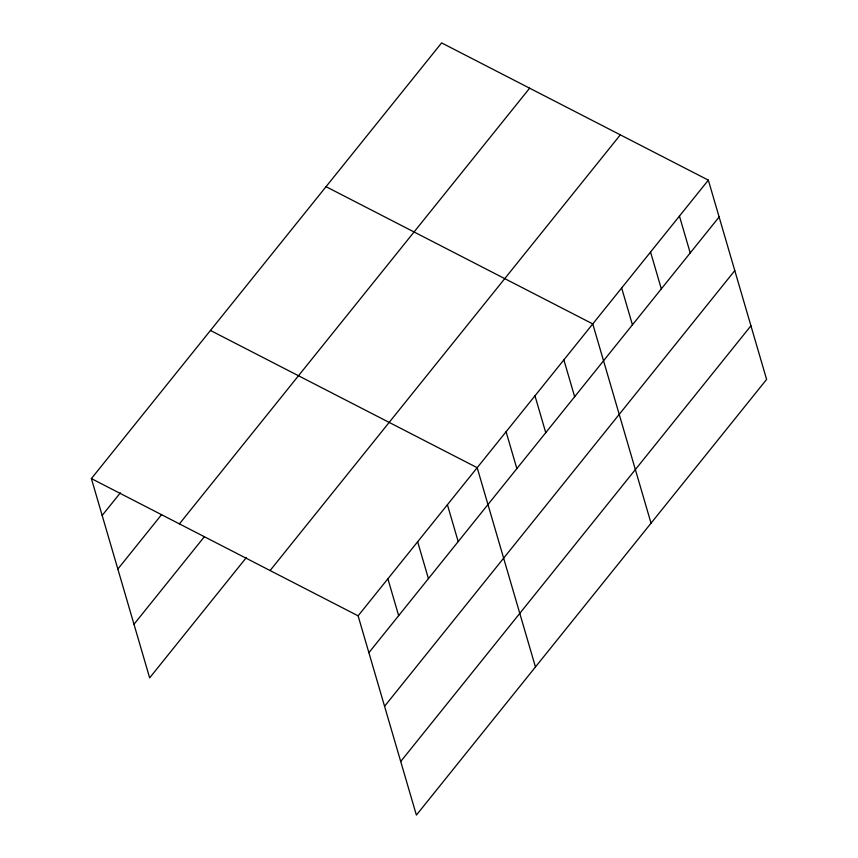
<?xml version="1.0" encoding="UTF-8"?>
<svg xmlns="http://www.w3.org/2000/svg" width="858" height="858" viewBox="0 0 858 858"><rect width="100%" height="100%" fill="white"/><g stroke="black" fill="none" stroke-linecap="round" stroke-linejoin="round"><path stroke-width="1.29" d="M91.388 478.592L441.613 42.9L708.343 180.137L766.612 379.408L416.387 815.1L358.108 615.83L91.388 478.592L149.657 677.863L246.407 557.507M102.166 515.454L120.367 492.824M117.846 569.047L161.669 514.532M179.408 523.884L529.633 88.192M133.987 624.27L204.279 536.829M270.098 570.538L620.323 134.845M358.108 615.83L708.343 180.137M368.886 652.691L719.122 216.988M384.566 706.284L734.791 270.592M400.707 761.507L750.932 325.804M326.04 186.679L592.76 323.916L651.04 523.187M210.467 330.459L477.187 467.696L535.456 666.966M679.439 216.077L690.218 252.938M650.546 252.027L661.325 288.878M621.653 287.966L632.432 324.828M563.867 359.856L574.645 396.718M534.974 395.806L545.752 432.657M506.081 431.746L516.859 468.607M447.415 504.729L458.193 541.58M417.653 541.763L428.432 578.624M387.88 578.796L398.659 615.658"/></g></svg>
